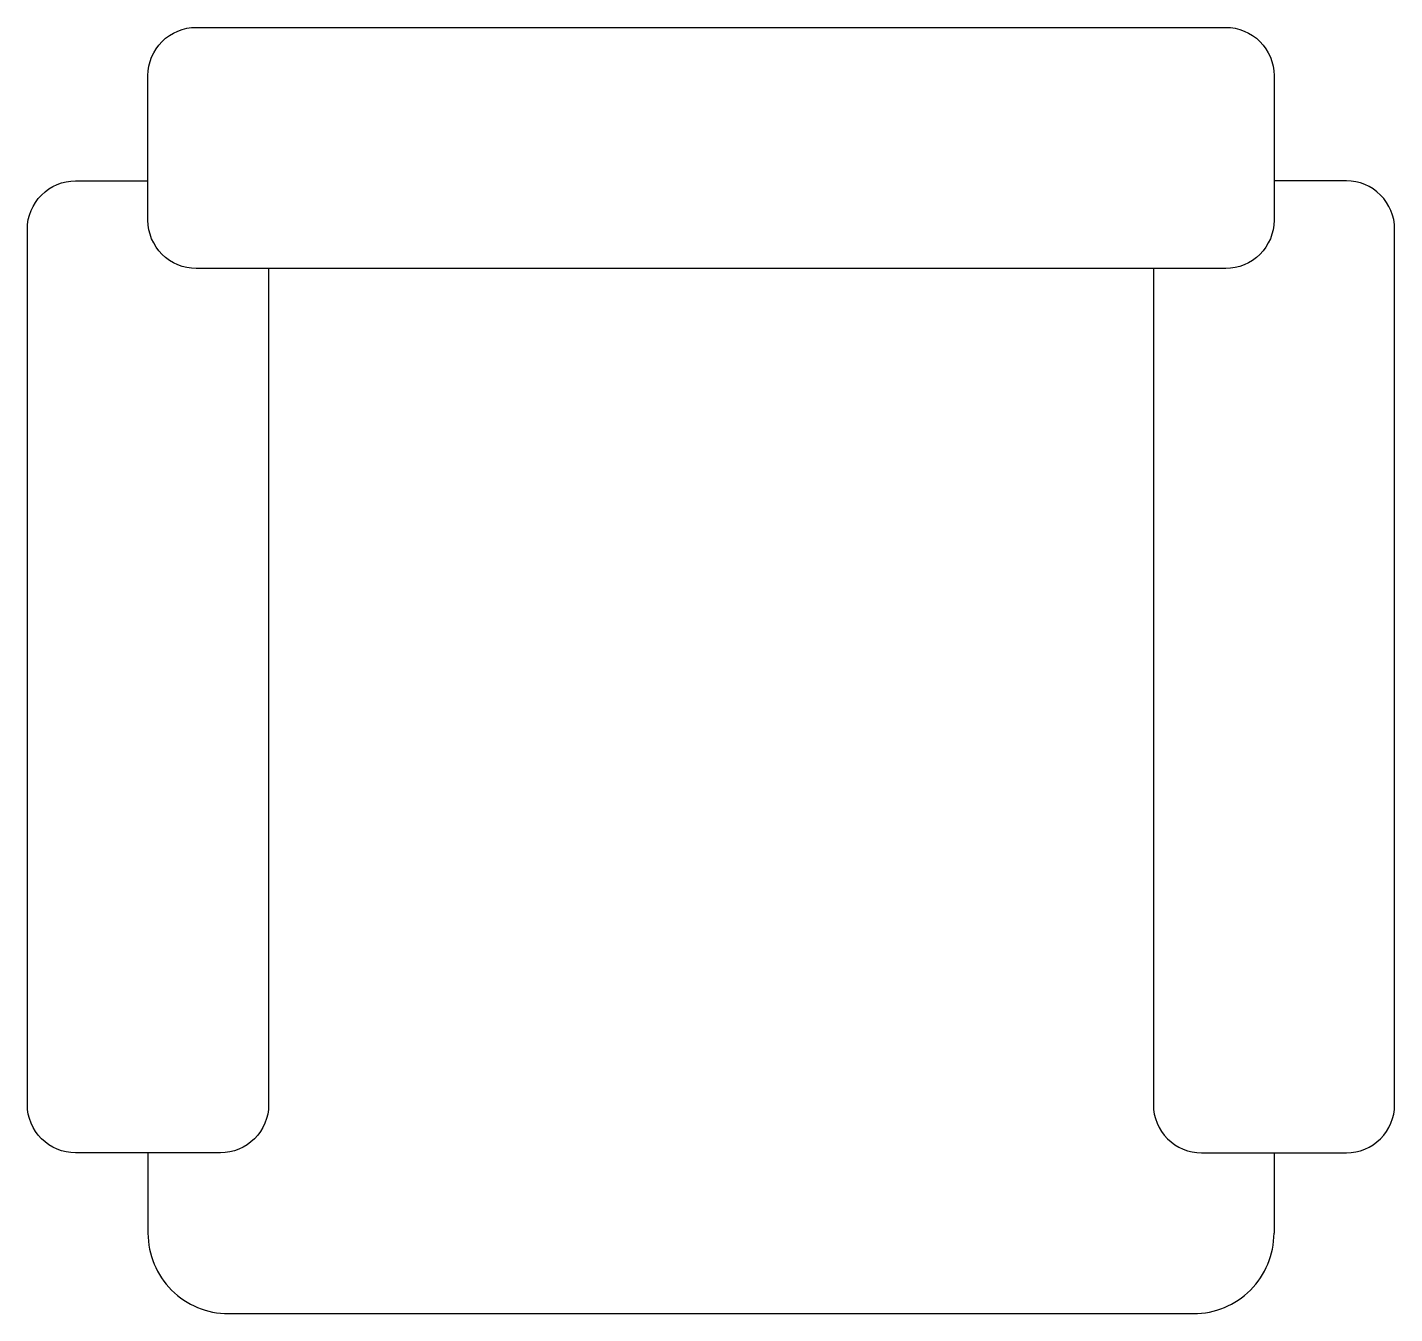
# Model space of a CAD drawing. Extents: x 26.447 to 27.297, y 24.02 to 24.82.
import ezdxf

# ---------------------------------------------------------------- set-up
doc = ezdxf.new("R2010")
doc.units = 0
doc.header["$MEASUREMENT"] = 0
doc.layers.add('A-MOBILIA', color=2, linetype='CONTINUOUS')

msp = doc.modelspace()

# ---------------------------------------------------------------- linework, layer by layer
at = {"layer": 'A-MOBILIA'}
for p, q in [((27.19201, 24.67032), (26.55201, 24.67032)), ((27.22201, 24.12032), (27.22201, 24.07032))]:
    msp.add_line(p, q, dxfattribs=at)
msp.add_lwpolyline([(27.19201, 24.67032), (26.55201, 24.67032, -0.414214), (26.52201, 24.70032), (26.52201, 24.79032, -0.414214), (26.55201, 24.82032), (27.19201, 24.82032, -0.414214), (27.22201, 24.79032), (27.22201, 24.70032, -0.414214)], format="xyb", close=True, dxfattribs=at)
for points in [[(26.59701, 24.67032), (26.59701, 24.15032, -0.414214), (26.56701, 24.12032), (26.47701, 24.12032, -0.414214), (26.44701, 24.15032), (26.44701, 24.69483, -0.414214), (26.47701, 24.72483), (26.52201, 24.72483)], [(27.14701, 24.67032), (27.14701, 24.15032, 0.414214), (27.17701, 24.12032), (27.26701, 24.12032, 0.414214), (27.29701, 24.15032), (27.29701, 24.69483, 0.414214), (27.26701, 24.72483), (27.22201, 24.72483)], [(26.52201, 24.12032), (26.52201, 24.07032, 0.414214), (26.57201, 24.02032), (27.17201, 24.02032, 0.414214), (27.22201, 24.07032)]]:
    msp.add_lwpolyline(points, format="xyb", dxfattribs=at)

doc.saveas('drawing.dxf')
